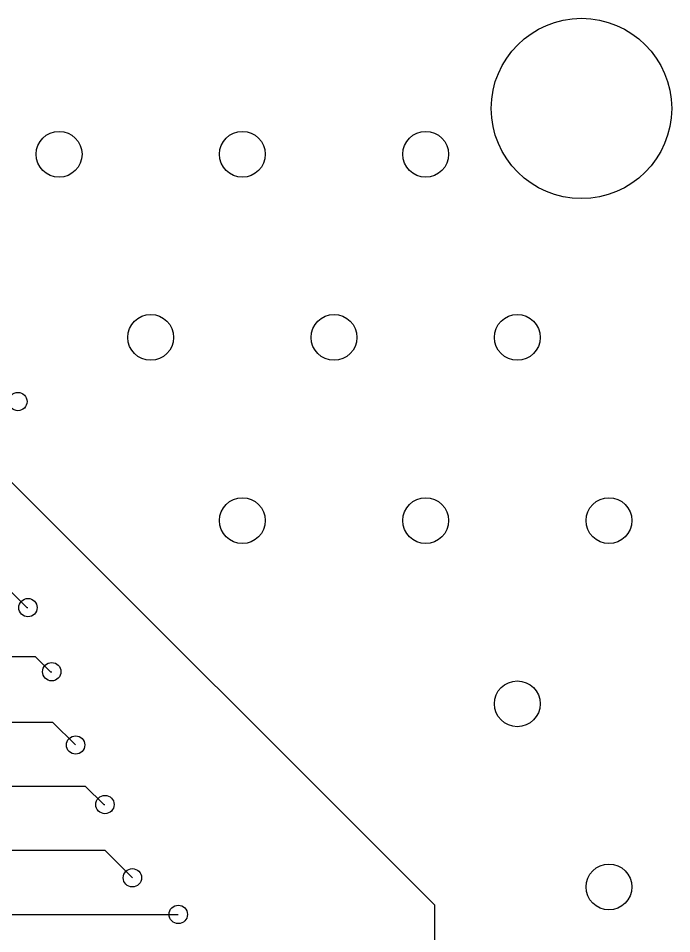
# Model space of a CAD drawing. Header units: inches. Extents: x 0.07 to 4.39, y 0.05 to 2.95.
# Drawn here: x 3.655 to 4.368, y 1.949 to 2.948 of the extents above; entities that cross this region are included whole.
import ezdxf

# ---------------------------------------------------------------- set-up
doc = ezdxf.new("R2010")
doc.units = ezdxf.units.IN
doc.header["$MEASUREMENT"] = 0
doc.layers.add('Top Layer', color=1, linetype='Continuous')

# ---------------------------------------------------------------- blocks, each defined once
blk = doc.blocks.new('M3_MOUNTING_HOLE_3')
at = {"layer": 'Top Layer'}
blk.add_circle((0.01, 0.03), 0.09843, dxfattribs=at)

msp = doc.modelspace()

# ---------------------------------------------------------------- linework, layer by layer
at = {"layer": 'Top Layer'}
for p, q in [((3.63, 2.46), (4.11, 1.98)), ((3.64794, 2.3217), (3.66465, 2.305)), ((3.66465, 2.305), (3.666, 2.305)), ((3.61176, 2.2517), (3.67394, 2.2517)), ((3.67394, 2.2517), (3.69065, 2.235)), ((3.69065, 2.235), (3.692, 2.235)), ((3.61502, 2.18005), (3.69295, 2.18005)), ((3.69295, 2.18005), (3.718, 2.155)), ((3.61502, 2.11005), (3.7286, 2.11005)), ((3.7286, 2.11005), (3.74865, 2.09)), ((3.74865, 2.09), (3.75, 2.09)), ((3.61502, 2.04005), (3.74995, 2.04005)), ((3.74995, 2.04005), (3.78, 2.01)), ((4.11, 1.165), (4.11, 1.98)), ((3.46588, 1.97), (3.83, 1.97))]:
    msp.add_line(p, q, dxfattribs=at)
for centre, radius in [((3.7, 2.8), 0.025), ((3.9, 2.8), 0.025), ((4.1, 2.8), 0.025), ((3.8, 2.6), 0.025), ((4, 2.6), 0.025), ((4.2, 2.6), 0.025), ((3.655, 2.53), 0.01), ((3.9, 2.4), 0.025), ((4.1, 2.4), 0.025), ((4.3, 2.4), 0.025), ((3.666, 2.305), 0.01), ((3.692, 2.235), 0.01), ((4.2, 2.2), 0.025), ((3.718, 2.155), 0.01), ((3.75, 2.09), 0.01), ((3.78, 2.01), 0.01), ((4.3, 2), 0.025), ((3.83, 1.97), 0.01)]:
    msp.add_circle(centre, radius, dxfattribs=at)

# ---------------------------------------------------------------- block references
msp.add_blockref('M3_MOUNTING_HOLE_3', (4.26, 2.82))

doc.saveas('drawing.dxf')
